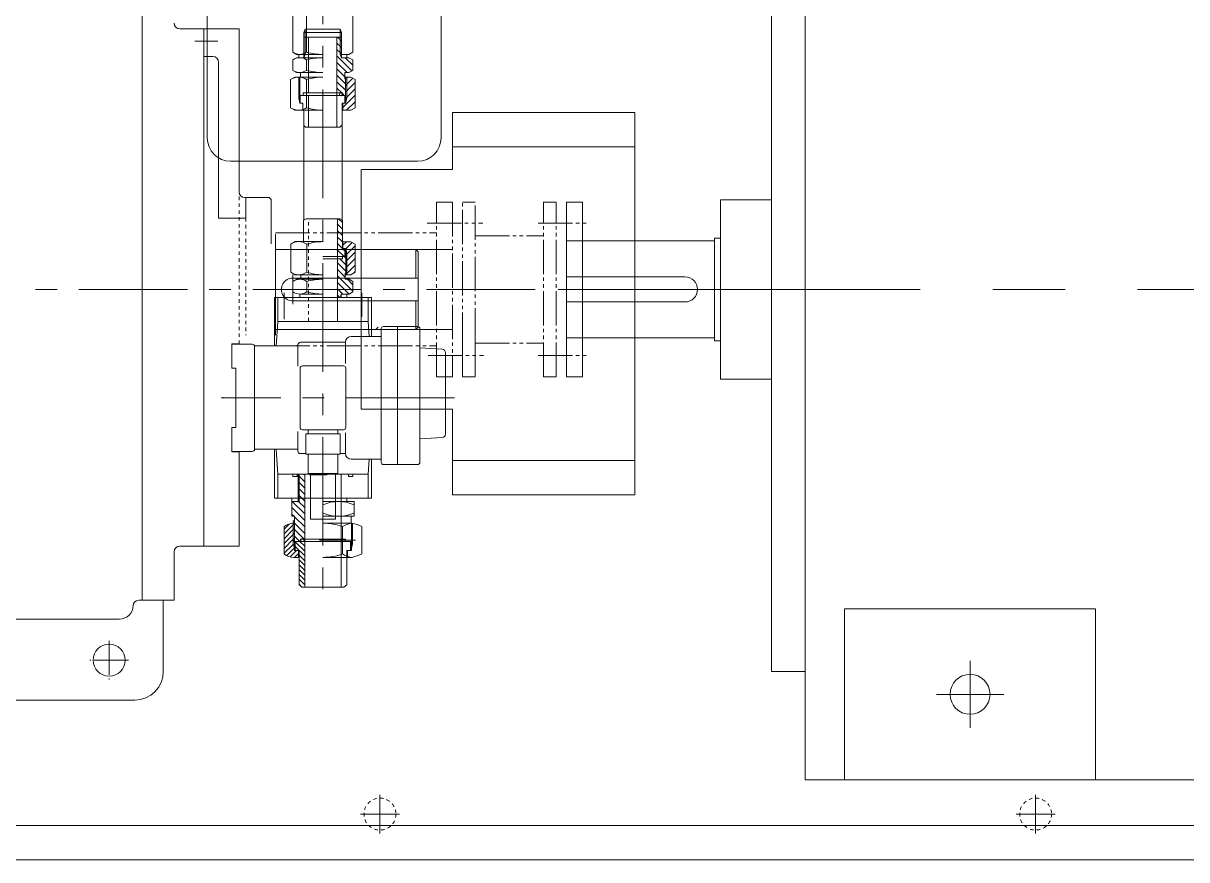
# Model space of a CAD drawing. Header units: inches. Extents: x 0 to 26418, y 0 to 20128.
# Drawn here: x 21042 to 22063, y 7151 to 7884 of the extents above; entities that cross this region are included whole.
import ezdxf

# ---------------------------------------------------------------- set-up
doc = ezdxf.new("R2010")
doc.units = ezdxf.units.IN
doc.header["$MEASUREMENT"] = 0
for name, pattern in [('CENTER', [50.8, 31.75, -6.35, 6.35, -6.35]), ('EB_DASH', [6, 3, -3]), ('EB_DASHDOT', [39, 30, -3, 3, -3]), ('EB_DASHDOTDOT', [45, 30, -3, 3, -3, 3, -3])]:
    doc.linetypes.add(name, pattern=pattern)
for name, color, linetype, lineweight in [('CAXA0', 7, 'Continuous', 5), ('CAXA1', 5, 'CENTER', 5), ('CAXAEB0', 7, 'Continuous', 5), ('CAXA中心线层', 5, 'CENTER', 5), ('CAXA尺寸线层', 3, 'Continuous', 5), ('CAXA细实线层', 7, 'Continuous', 5), ('CAXA虚线层', 96, 'EB_DASH', 5)]:
    doc.layers.add(name, color=color, linetype=linetype, lineweight=lineweight)

msp = doc.modelspace()

# ---------------------------------------------------------------- linework, layer by layer
at = {"color": 7, "lineweight": 5}
for p, q in [((21728.2, 8080.88), (21728.2, 7220.88)), ((21203.72, 8013.09), (21203.72, 7783.78)), ((21408.72, 8013.09), (21408.72, 7783.78)), ((21698.69, 7985.88), (21698.69, 7315.88)), ((21278.7, 7959.08), (21278.7, 7858.86)), ((21290.85, 7858.86), (21290.85, 7959.08)), ((21331.3, 7959.08), (21331.3, 7858.86)), ((21146.69, 7378.34), (21146.69, 7923.42)), ((21179.69, 7879.24), (21231.69, 7879.24)), ((21200.69, 7879.24), (21200.69, 7425.88)), ((21231.69, 7736.38), (21231.69, 7879.24)), ((21288.5, 7876.05), (21289.58, 7878.99)), ((21305, 7879.05), (21289.58, 7879.05)), ((21289.58, 7879.05), (21289.58, 7856.95)), ((21320.42, 7879.05), (21305, 7879.05)), ((21321.5, 7876.05), (21320.42, 7879.05)), ((21320.42, 7879.05), (21320.42, 7856.95)), ((21288.5, 7876.06), (21288.5, 7854.05)), ((21305, 7876.05), (21288.5, 7876.05)), ((21305, 7872.05), (21288.5, 7872.05)), ((21292.5, 7823.15), (21292.5, 7872.05)), ((21321.5, 7876.05), (21305, 7876.05)), ((21321.5, 7872.05), (21305, 7872.05)), ((21317.5, 7793.05), (21317.5, 7872.05)), ((21321.5, 7876.06), (21321.5, 7854.05)), ((21282, 7856.95), (21278.7, 7858.86)), ((21305, 7856.95), (21282, 7856.95)), ((21282, 7856.95), (21305, 7856.95)), ((21285.5, 7856.95), (21282, 7856.95)), ((21284, 7856.95), (21284, 7854.03)), ((21305, 7856.95), (21284, 7856.95)), ((21288.5, 7856.95), (21288.5, 7854.05)), ((21289.58, 7856.95), (21288.5, 7854.05)), ((21320.42, 7856.95), (21321.5, 7854.05)), ((21321.5, 7856.95), (21321.5, 7854.05)), ((21328, 7856.95), (21321.5, 7856.95)), ((21326, 7856.95), (21326, 7854.05)), ((21328, 7856.95), (21331.3, 7858.86)), ((21208.69, 7855.08), (21200.69, 7855.08)), ((21213.69, 7713.38), (21213.69, 7850.08)), ((21282, 7854.05), (21278.7, 7852.15)), ((21278.7, 7842.96), (21278.7, 7852.15)), ((21282, 7854.05), (21288.5, 7854.05)), ((21305, 7854.05), (21282, 7854.05)), ((21290.85, 7842.96), (21290.85, 7852.15)), ((21328, 7854.05), (21321.5, 7854.05)), ((21328, 7854.05), (21331.3, 7852.15)), ((21331.3, 7842.96), (21331.3, 7852.15)), ((21280.49, 7837.05), (21276.7, 7834.86)), ((21282, 7841.05), (21278.7, 7842.96)), ((21285.5, 7837.05), (21280.49, 7837.05)), ((21280.49, 7837.05), (21305, 7837.05)), ((21305, 7841.05), (21282, 7841.05)), ((21285.5, 7841.05), (21282, 7841.05)), ((21282, 7841.05), (21305, 7841.05)), ((21284, 7818.55), (21284, 7837.05)), ((21285, 7814.05), (21285, 7837.05)), ((21285.5, 7837.05), (21285.5, 7841.05)), ((21324.5, 7835.55), (21324.5, 7841.05)), ((21328, 7841.05), (21324.5, 7841.05)), ((21329.5, 7837.05), (21324.5, 7837.05)), ((21325, 7814.05), (21325, 7837.05)), ((21326, 7818.55), (21326, 7837.05)), ((21328, 7841.05), (21331.3, 7842.96)), ((21329.5, 7837.05), (21333.3, 7834.86)), ((21276.7, 7810.24), (21276.7, 7834.86)), ((21290.85, 7810.24), (21290.85, 7834.86)), ((21326, 7835.55), (21324.5, 7835.55)), ((21333.3, 7810.24), (21333.3, 7834.86)), ((21284, 7818.55), (21285, 7814.05)), ((21305, 7821.05), (21285, 7821.05)), ((21285.18, 7814.05), (21285.18, 7821.05)), ((21305, 7823.15), (21287.75, 7823.15)), ((21287.75, 7821.05), (21287.75, 7823.15)), ((21292.5, 7793.05), (21292.5, 7821.05)), ((21322.25, 7823.15), (21305, 7823.15)), ((21324.3, 7821.05), (21305, 7821.05)), ((21325, 7821.05), (21305, 7821.05)), ((21317.5, 7793.05), (21317.5, 7821.05)), ((21322.25, 7821.05), (21322.25, 7823.15)), ((21324.3, 7814.05), (21324.3, 7821.05)), ((21326, 7818.55), (21325, 7814.05)), ((21280.49, 7808.05), (21276.7, 7810.24)), ((21280.49, 7808.05), (21288, 7808.05)), ((21305, 7808.05), (21280.49, 7808.05)), ((21285, 7814.05), (21287.5, 7814.05)), ((21287.5, 7808.05), (21287.5, 7814.05)), ((21288.39, 7808.05), (21288.39, 7711.39)), ((21325, 7814.05), (21322, 7814.05)), ((21322.25, 7814.05), (21322, 7814.05)), ((21322, 7814.05), (21322, 7711.39)), ((21329.5, 7808.05), (21322, 7808.05)), ((21322.5, 7808.05), (21322.5, 7814.05)), ((21329.5, 7808.05), (21333.3, 7810.24)), ((21290, 7793.05), (21288.39, 7794.66)), ((21320, 7793.05), (21290, 7793.05)), ((21320, 7793.05), (21322, 7795.05)), ((21224.22, 7763.28), (21388.22, 7763.28)), ((21258.09, 7731.38), (21236.69, 7731.38)), ((21237.69, 7731.38), (21237.69, 7713.38)), ((21258.09, 7731.38), (21259.69, 7729.77)), ((21259.69, 7729.77), (21259.69, 7690.88)), ((21518.69, 7574.38), (21518.69, 7727.38)), ((21518.69, 7727.38), (21532.69, 7727.38)), ((21532.69, 7574.38), (21532.69, 7727.38)), ((21653.69, 7729.41), (21698.69, 7729.41)), ((21653.69, 7729.41), (21653.69, 7572.35)), ((21237.69, 7713.38), (21213.69, 7713.38)), ((21288.25, 7711.5), (21288.23, 7692.79)), ((21290.59, 7712.85), (21288.25, 7711.5)), ((21319.9, 7712.84), (21290.57, 7712.84)), ((21317.88, 7622.88), (21317.88, 7712.84)), ((21319.9, 7712.84), (21322.25, 7711.48)), ((21322.25, 7711.48), (21322.23, 7686.76)), ((21518.69, 7693.38), (21518.69, 7608.38)), ((21518.69, 7693.38), (21648.69, 7693.38)), ((21648.69, 7695.88), (21648.69, 7605.88)), ((21648.69, 7695.88), (21653.69, 7695.88)), ((21263.69, 7610.88), (21263.69, 7690.88)), ((21351.69, 7685.88), (21263.69, 7685.88)), ((21276.93, 7690.61), (21276.91, 7665.99)), ((21276.93, 7690.61), (21276.91, 7665.99)), ((21280.72, 7692.8), (21276.93, 7690.61)), ((21280.72, 7692.8), (21276.93, 7690.61)), ((21305.23, 7692.78), (21280.72, 7692.8)), ((21305.23, 7692.78), (21280.72, 7692.8)), ((21291.08, 7690.6), (21291.06, 7665.98)), ((21291.08, 7690.6), (21291.06, 7665.98)), ((21329.74, 7692.76), (21322.23, 7692.76)), ((21329.74, 7692.76), (21322.23, 7692.76)), ((21325.23, 7686.76), (21322.23, 7686.76)), ((21325.23, 7686.76), (21322.23, 7686.76)), ((21322.73, 7692.76), (21322.73, 7686.76)), ((21322.73, 7692.76), (21322.73, 7686.76)), ((21324.53, 7686.76), (21324.52, 7679.76)), ((21324.53, 7686.76), (21324.52, 7679.76)), ((21325.23, 7686.76), (21325.21, 7663.76)), ((21325.23, 7686.76), (21325.21, 7663.76)), ((21326.22, 7682.26), (21325.23, 7686.76)), ((21326.22, 7682.26), (21325.23, 7686.76)), ((21329.74, 7692.76), (21333.53, 7690.56)), ((21329.74, 7692.76), (21333.53, 7690.56)), ((21333.53, 7690.56), (21333.51, 7665.94)), ((21333.53, 7690.56), (21333.51, 7665.94)), ((21351.69, 7685.88), (21418.69, 7685.88)), ((21386.69, 7685.88), (21386.69, 7660.88)), ((21386.69, 7685.88), (21388.69, 7683.88)), ((21388.69, 7617.88), (21388.69, 7683.88)), ((21325.22, 7679.76), (21305.22, 7679.78)), ((21325.22, 7679.76), (21305.22, 7679.78)), ((21322.47, 7677.66), (21305.22, 7677.68)), ((21322.47, 7677.66), (21305.22, 7677.68)), ((21322.47, 7679.76), (21322.47, 7677.66)), ((21322.47, 7679.76), (21322.47, 7677.66)), ((21326.22, 7682.26), (21326.21, 7663.54)), ((21326.22, 7682.26), (21326.21, 7663.54)), ((21280.7, 7663.8), (21276.91, 7665.99)), ((21280.7, 7663.8), (21276.91, 7665.99)), ((21280.7, 7663.8), (21305.21, 7663.78)), ((21280.7, 7663.8), (21305.21, 7663.78)), ((21285.71, 7663.8), (21285.7, 7659.8)), ((21285.71, 7663.8), (21285.7, 7659.8)), ((21324.71, 7665.26), (21324.7, 7659.76)), ((21324.71, 7665.26), (21324.7, 7659.76)), ((21326.21, 7665.26), (21324.71, 7665.26)), ((21326.21, 7665.26), (21324.71, 7665.26)), ((21329.71, 7663.76), (21324.71, 7663.76)), ((21329.71, 7663.76), (21324.71, 7663.76)), ((21329.71, 7663.76), (21333.51, 7665.94)), ((21329.71, 7663.76), (21333.51, 7665.94)), ((21278.7, 7660.88), (21388.69, 7660.88)), ((21278.9, 7657.9), (21278.89, 7648.71)), ((21278.9, 7657.9), (21278.89, 7648.71)), ((21282.2, 7659.8), (21278.9, 7657.9)), ((21282.2, 7659.8), (21278.9, 7657.9)), ((21282.2, 7659.8), (21305.2, 7659.78)), ((21282.2, 7659.8), (21305.2, 7659.78)), ((21291.05, 7657.89), (21291.04, 7648.7)), ((21291.05, 7657.89), (21291.04, 7648.7)), ((21328.2, 7659.76), (21324.7, 7659.76)), ((21328.2, 7659.76), (21324.7, 7659.76)), ((21328.2, 7659.76), (21331.5, 7657.85)), ((21328.2, 7659.76), (21331.5, 7657.85)), ((21331.5, 7657.85), (21331.49, 7648.66)), ((21331.5, 7657.85), (21331.49, 7648.66)), ((21622.69, 7661.88), (21518.69, 7661.88)), ((21347.69, 7643.88), (21262.69, 7643.88)), ((21262.69, 7643.88), (21262.69, 7601.36)), ((21265.64, 7643.88), (21344.74, 7643.88)), ((21265.64, 7622.88), (21265.64, 7643.88)), ((21305.19, 7646.78), (21284.97, 7646.8)), ((21305.19, 7646.78), (21284.97, 7646.8)), ((21285.01, 7646.8), (21285.01, 7643.88)), ((21320.55, 7643.88), (21321.19, 7646.76)), ((21328.19, 7646.76), (21321.19, 7646.76)), ((21321.19, 7643.88), (21321.19, 7646.76)), ((21328.19, 7646.76), (21321.69, 7646.76)), ((21326.01, 7646.76), (21326.01, 7643.88)), ((21328.19, 7646.76), (21331.49, 7648.66)), ((21328.19, 7646.76), (21331.49, 7648.66)), ((21344.74, 7622.88), (21344.74, 7643.88)), ((21347.69, 7643.88), (21347.69, 7609.76)), ((21278.48, 7640.88), (21388.69, 7640.88)), ((21386.69, 7640.88), (21386.69, 7615.88)), ((21622.69, 7639.88), (21518.69, 7639.88)), ((21265.64, 7622.88), (21264.1, 7601.28)), ((21265.64, 7622.88), (21344.74, 7622.88)), ((21344.74, 7622.88), (21345.68, 7609.76)), ((21351.69, 7615.88), (21263.69, 7615.88)), ((21351.69, 7615.88), (21353.69, 7617.88)), ((21351.69, 7615.88), (21418.69, 7615.88)), ((21356.26, 7616.36), (21356.26, 7499.26)), ((21388.26, 7618.36), (21358.26, 7618.36)), ((21370.7, 7618.36), (21370.7, 7497.26)), ((21386.69, 7615.88), (21388.69, 7617.88)), ((21390.26, 7616.36), (21390.26, 7499.26)), ((21225.19, 7603.22), (21225.19, 7581.96)), ((21231.69, 7603.22), (21225.19, 7603.22)), ((21243.19, 7602.86), (21225.19, 7602.86)), ((21283.2, 7601.76), (21283.2, 7583.64)), ((21325, 7604.76), (21286.2, 7604.76)), ((21325, 7585.81), (21325, 7604.76)), ((21356.26, 7609.76), (21330, 7609.76)), ((21518.69, 7608.38), (21648.69, 7608.38)), ((21648.69, 7605.88), (21653.69, 7605.88)), ((21245.19, 7601.36), (21280.8, 7601.36)), ((21245.19, 7600.86), (21245.19, 7510.86)), ((21409.89, 7598.45), (21390.26, 7599.78)), ((21412.69, 7595.46), (21412.69, 7524.07)), ((21225.19, 7581.96), (21228.69, 7581.96)), ((21228.69, 7581.96), (21228.69, 7529.76)), ((21285.19, 7581.88), (21285.19, 7529.88)), ((21323.19, 7583.88), (21287.19, 7583.88)), ((21325.19, 7581.88), (21325.19, 7529.88)), ((21518.69, 7574.38), (21532.69, 7574.38)), ((21653.69, 7572.35), (21698.69, 7572.35)), ((21228.69, 7529.76), (21225.19, 7529.76)), ((21225.19, 7529.76), (21225.19, 7508.36)), ((21283.2, 7526.18), (21283.2, 7508.99)), ((21323.19, 7527.88), (21287.19, 7527.88)), ((21320.19, 7524.38), (21290.19, 7524.38)), ((21290.19, 7506.38), (21290.19, 7524.38)), ((21292.19, 7524.38), (21292.19, 7527.88)), ((21318.19, 7524.38), (21318.19, 7527.88)), ((21320.19, 7506.38), (21320.19, 7524.38)), ((21325, 7506.99), (21325, 7525.27)), ((21409.89, 7521.07), (21390.26, 7519.75)), ((21245.19, 7510.86), (21283.2, 7510.86)), ((21262.69, 7510.86), (21262.69, 7467.88)), ((21265.64, 7488.88), (21264.08, 7510.75)), ((21243.19, 7508.86), (21225.19, 7508.86)), ((21231.69, 7508.36), (21225.19, 7508.36)), ((21231.69, 7508.36), (21231.69, 7425.88)), ((21290.19, 7506.99), (21285.2, 7506.99)), ((21320.19, 7506.38), (21290.19, 7506.38)), ((21292.19, 7489.38), (21292.19, 7506.38)), ((21318.19, 7489.38), (21318.19, 7506.38)), ((21325, 7506.99), (21320.19, 7506.99)), ((21356.26, 7501.99), (21330, 7501.99)), ((21344.74, 7488.88), (21345.68, 7501.99)), ((21347.69, 7501.99), (21347.69, 7467.88)), ((21318.19, 7489.38), (21292.19, 7489.38)), ((21294.19, 7449.38), (21294.19, 7489.38)), ((21316.19, 7449.38), (21316.19, 7489.38)), ((21358.26, 7497.26), (21388.26, 7497.26)), ((21265.64, 7488.88), (21265.64, 7467.88)), ((21265.64, 7488.88), (21344.74, 7488.88)), ((21278.89, 7488.88), (21278.89, 7486.88)), ((21278.89, 7486.88), (21282.69, 7486.88)), ((21282.69, 7488.88), (21282.69, 7486.88)), ((21283.37, 7464.98), (21283.37, 7488.88)), ((21284.19, 7464.98), (21284.19, 7488.88)), ((21289.19, 7488.88), (21289.19, 7389.98)), ((21293.79, 7488.38), (21308.79, 7488.38)), ((21321.19, 7488.88), (21321.19, 7389.98)), ((21327.69, 7488.88), (21327.69, 7486.88)), ((21331.49, 7486.88), (21327.69, 7486.88)), ((21331.49, 7488.88), (21331.49, 7486.88)), ((21344.74, 7488.88), (21344.74, 7467.88)), ((21347.69, 7467.88), (21262.69, 7467.88)), ((21265.64, 7467.88), (21284.19, 7467.88)), ((21277.91, 7467.88), (21277.91, 7451.98)), ((21277.91, 7464.98), (21284.19, 7464.98)), ((21277.91, 7464.98), (21284.19, 7464.98)), ((21305.19, 7467.88), (21344.74, 7467.88)), ((21305.19, 7464.98), (21332.47, 7464.98)), ((21326.19, 7467.88), (21326.19, 7464.98)), ((21332.47, 7464.98), (21332.47, 7451.98)), ((21277.91, 7451.98), (21280.29, 7451.98)), ((21280.29, 7421.98), (21280.29, 7451.98)), ((21316.19, 7449.38), (21294.19, 7449.38)), ((21305.19, 7451.98), (21332.47, 7451.98)), ((21329.85, 7445.98), (21329.85, 7451.98)), ((21271.19, 7418.98), (21271.19, 7442.98)), ((21279.19, 7445.97), (21279.19, 7447.98)), ((21279.19, 7447.98), (21280.29, 7447.98)), ((21279.19, 7427.9), (21279.19, 7445.97)), ((21279.57, 7445.98), (21280.29, 7445.98)), ((21305.19, 7445.98), (21330.82, 7445.98)), ((21322.44, 7442.98), (21322.44, 7418.98)), ((21330.09, 7421.98), (21330.09, 7445.98)), ((21331.19, 7427.9), (21331.19, 7445.97)), ((21339.19, 7418.98), (21339.19, 7442.98)), ((21280.29, 7429.98), (21279.19, 7431.08)), ((21280.29, 7429.98), (21305.19, 7429.98)), ((21280.94, 7421.98), (21280.94, 7429.98)), ((21285.44, 7429.98), (21285.44, 7431.95)), ((21285.44, 7431.95), (21305.19, 7431.95)), ((21302.19, 7430.98), (21333.82, 7430.98)), ((21324.94, 7431.95), (21305.19, 7431.95)), ((21330.09, 7429.98), (21305.19, 7429.98)), ((21324.94, 7429.98), (21324.94, 7431.95)), ((21329.44, 7421.98), (21329.44, 7429.98)), ((21174.69, 7378.34), (21174.69, 7420.88)), ((21231.69, 7425.88), (21179.69, 7425.88)), ((21180.69, 7425.88), (21180.69, 7425.86)), ((21279.19, 7427.9), (21280.29, 7423.67)), ((21280.29, 7421.98), (21284.19, 7421.98)), ((21283.69, 7415.98), (21283.69, 7421.98)), ((21284.19, 7391.98), (21284.19, 7421.98)), ((21330.09, 7421.98), (21326.19, 7421.98)), ((21326.19, 7415.98), (21326.19, 7421.98)), ((21326.69, 7415.98), (21326.69, 7421.98)), ((21331.19, 7427.9), (21330.09, 7423.67)), ((21279.57, 7415.98), (21284.19, 7415.98)), ((21305.19, 7415.98), (21330.82, 7415.98)), ((21326.19, 7391.98), (21326.19, 7415.98)), ((21284.19, 7391.98), (21286.99, 7389.98)), ((21286.99, 7389.98), (21323.39, 7389.98)), ((21326.19, 7391.98), (21323.39, 7389.98)), ((21143.69, 7378.34), (21174.69, 7378.34)), ((21165.19, 7315.88), (21165.19, 7378.34)), ((21762.69, 7370.88), (21982.69, 7370.88)), ((21762.69, 7220.88), (21762.69, 7370.88)), ((21982.69, 7220.88), (21982.69, 7370.88)), ((21126.7, 7361.88), (20708.19, 7361.88)), ((21698.69, 7315.88), (21728.2, 7315.88)), ((20710.19, 7290.88), (21140.19, 7290.88)), ((23568.69, 7220.88), (21728.2, 7220.88)), ((20655.2, 7180.88), (23205.2, 7180.88)), ((20655.2, 7150.88), (23205.2, 7150.88))]:
    msp.add_line(p, q, dxfattribs=at)
for centre, radius in [((21320.93, 7822.07), 1.32), ((21287.19, 7430.99), 1.48), ((21117.69, 7325.88), 14), ((21872.69, 7295.88), 17.5)]:
    msp.add_circle(centre, radius, dxfattribs=at)
for centre, radius, start, end in [((21179.69, 7884.24), 5, 180, 270), ((21284.77, 7867.59), 10.64, 235.17482, 304.82518), ((21305, 7910.45), 53.5, 254.66283, 270), ((21208.69, 7850.08), 5, 0, 90), ((21284.77, 7843.42), 10.64, 55.17482, 124.82518), ((21305, 7800.56), 53.5, 90, 105.33717), ((21283.77, 7824.53), 12.53, 55.61575, 124.38425), ((21284.77, 7851.69), 10.64, 235.17482, 304.82518), ((21305, 7894.55), 53.5, 254.66283, 270), ((21305, 7790.23), 46.83, 90, 107.58795), ((21283.77, 7820.58), 12.53, 235.61575, 304.38425), ((21305, 7854.88), 46.83, 252.41205, 270), ((21224.22, 7783.78), 20.5, 180, 270), ((21388.22, 7783.78), 20.5, 270, 0), ((21236.69, 7736.38), 5, 180, 270), ((21284, 7680.27), 12.53, 55.56432, 124.33281), ((21284, 7680.27), 12.53, 55.56432, 124.33281), ((21305.19, 7645.95), 46.83, 89.94857, 107.53652), ((21305.19, 7645.95), 46.83, 89.94857, 107.53652), ((21283.99, 7676.33), 12.53, 235.56432, 304.33281), ((21283.99, 7676.33), 12.53, 235.56432, 304.33281), ((21305.25, 7710.61), 46.83, 252.36061, 269.94857), ((21305.25, 7710.61), 46.83, 252.36061, 269.94857), ((21278.7, 7650.88), 10, 90, 271.25871), ((21284.97, 7649.16), 10.64, 55.12338, 124.77375), ((21284.97, 7649.16), 10.64, 55.12338, 124.77375), ((21305.15, 7606.28), 53.5, 89.94857, 105.28574), ((21305.15, 7606.28), 53.5, 89.94857, 105.28574), ((21622.69, 7650.88), 11, 270, 90), ((21284.98, 7657.43), 10.64, 235.12338, 304.77375), ((21284.98, 7657.43), 10.64, 235.12338, 304.77375), ((21305.24, 7700.28), 53.5, 254.61139, 269.94857), ((21305.24, 7700.28), 53.5, 254.61139, 269.94857), ((21358.26, 7616.36), 2, 90, 180), ((21388.26, 7616.36), 2, 0, 90), ((21243.19, 7600.86), 2, 0, 90), ((21280.8, 7604.36), 3, 269.99983, 334.32111), ((21286.2, 7601.76), 3, 90, 154.32067), ((21330, 7604.76), 5, 90, 180), ((21409.69, 7595.46), 3, 0, 86.13391), ((21287.19, 7581.88), 2, 90, 180), ((21323.19, 7581.88), 2, 0, 90), ((21287.19, 7529.88), 2, 180, 270), ((21323.19, 7529.88), 2, 270, 360), ((21409.69, 7524.07), 3, 273.86609, 360), ((21243.19, 7510.86), 2, 270, 0), ((21285.2, 7508.99), 2, 180, 270), ((21330, 7506.99), 5, 180, 270), ((21358.26, 7499.26), 2, 180, 270), ((21388.26, 7499.26), 2, 270, 360), ((21318.83, 7432.47), 32.51, 65.1914, 114.8086), ((21318.83, 7484.49), 32.51, 245.1914, 294.8086), ((21279.57, 7432.79), 13.19, 90, 129.41595), ((21305.19, 7394.88), 51.09, 70.26839, 90), ((21334.35, 7424.21), 22.22, 101.67763, 122.40169), ((21317.16, 7394.72), 53.05, 65.47075, 75.08309), ((21179.69, 7420.88), 5, 90, 180), ((21279.57, 7429.17), 13.19, 230.58404, 270), ((21305.19, 7467.07), 51.09, 270, 289.73161), ((21334.35, 7437.74), 22.22, 237.59831, 258.32237), ((21317.16, 7467.24), 53.05, 284.91691, 294.52925), ((21143.69, 7373.34), 5, 89.99999, 178.15931), ((21126.7, 7373.88), 12, 270, 360), ((21140.19, 7315.88), 25, 270, 360)]:
    msp.add_arc(centre, radius, start, end, dxfattribs=at)
at = {"layer": 'CAXA0', "color": 7, "linetype": 'Continuous', "lineweight": 5}
for p, q in [((21317.5, 7866.93), (21320.5, 7863.93)), ((21318.03, 7872.05), (21320.5, 7869.58)), ((21320.5, 7869.58), (21321.5, 7868.58)), ((21317.5, 7861.27), (21320.5, 7858.27)), ((21320.5, 7863.93), (21321.5, 7862.93)), ((21320.5, 7858.27), (21321.5, 7857.27)), ((21317.5, 7855.62), (21330.57, 7842.54)), ((21317.5, 7849.96), (21326.4, 7841.05)), ((21324.72, 7854.05), (21331.3, 7847.48)), ((21317.5, 7844.3), (21324.5, 7837.31)), ((21317.5, 7838.65), (21325, 7831.15)), ((21326.65, 7837.05), (21326, 7836.4)), ((21317.5, 7832.99), (21325, 7825.49)), ((21317.5, 7827.33), (21321.65, 7823.18)), ((21325.15, 7835.55), (21325, 7835.4)), ((21326, 7830.74), (21325, 7829.74)), ((21331.28, 7836.03), (21326, 7830.74)), ((21333.3, 7832.39), (21326, 7825.09)), ((21333.3, 7826.73), (21326, 7819.43)), ((21322.25, 7822.59), (21323.78, 7821.05)), ((21333.3, 7821.07), (21322.5, 7810.27)), ((21326, 7825.09), (21325, 7824.09)), ((21326, 7819.43), (21325, 7818.43)), ((21333.3, 7815.42), (21325.93, 7808.05)), ((21317.75, 7708.29), (21322.24, 7703.79)), ((21318.86, 7712.84), (21322.25, 7709.44)), ((21317.75, 7702.63), (21322.24, 7698.14)), ((21317.75, 7696.97), (21322.23, 7692.49)), ((21317.75, 7691.32), (21322.23, 7686.84)), ((21317.75, 7685.66), (21323.65, 7679.76)), ((21322.3, 7686.76), (21324.52, 7684.54)), ((21325.75, 7692.76), (21322.73, 7689.75)), ((21325.75, 7692.76), (21322.73, 7689.75)), ((21325.26, 7686.62), (21325.23, 7686.59)), ((21325.26, 7686.62), (21325.23, 7686.59)), ((21330.79, 7692.15), (21325.26, 7686.62)), ((21330.79, 7692.15), (21325.26, 7686.62)), ((21333.53, 7689.23), (21326.22, 7681.93)), ((21333.53, 7689.23), (21326.22, 7681.93)), ((21333.52, 7683.57), (21326.22, 7676.28)), ((21333.52, 7683.57), (21326.22, 7676.28)), ((21317.75, 7680), (21317.99, 7679.77)), ((21317.75, 7674.35), (21325.21, 7666.89)), ((21320.09, 7677.67), (21325.21, 7672.54)), ((21323.65, 7679.76), (21325.22, 7678.19)), ((21326.22, 7681.93), (21325.22, 7680.93)), ((21326.22, 7681.93), (21325.22, 7680.93)), ((21326.22, 7676.28), (21325.22, 7675.28)), ((21326.22, 7676.28), (21325.22, 7675.28)), ((21333.52, 7677.91), (21326.21, 7670.62)), ((21333.52, 7677.91), (21326.21, 7670.62)), ((21317.75, 7668.69), (21324.7, 7661.74)), ((21317.75, 7663.03), (21331.49, 7649.29)), ((21326.21, 7670.62), (21325.21, 7669.62)), ((21326.21, 7670.62), (21325.21, 7669.62)), ((21333.51, 7672.25), (21326.21, 7664.96)), ((21333.51, 7672.25), (21326.21, 7664.96)), ((21333.51, 7666.6), (21331.96, 7665.05)), ((21333.51, 7666.6), (21331.96, 7665.05)), ((21317.75, 7657.38), (21328.3, 7646.82)), ((21326.68, 7659.76), (21331.5, 7654.94)), ((21317.75, 7651.72), (21322.71, 7646.76)), ((21317.75, 7646.06), (21319.93, 7643.88)), ((21289.19, 7482.29), (21284.19, 7487.28)), ((21289.19, 7476.63), (21284.19, 7481.63)), ((21289.19, 7487.95), (21288.26, 7488.88)), ((21289.19, 7470.97), (21284.19, 7475.97)), ((21286.63, 7467.88), (21284.19, 7470.31)), ((21289.19, 7448.35), (21277.91, 7459.62)), ((21289.19, 7454), (21278.22, 7464.98)), ((21289.19, 7459.66), (21283.87, 7464.98)), ((21289.19, 7465.32), (21286.63, 7467.88)), ((21279.9, 7451.98), (21277.91, 7453.97)), ((21289.19, 7442.69), (21280.29, 7451.59)), ((21275.87, 7445.45), (21271.19, 7440.77)), ((21279.19, 7444.53), (21271.19, 7436.53)), ((21279.19, 7440.29), (21271.19, 7432.29)), ((21280.29, 7445.63), (21279.19, 7444.53)), ((21280.29, 7441.39), (21279.19, 7440.29)), ((21289.19, 7437.03), (21280.29, 7445.93)), ((21288.62, 7431.95), (21280.29, 7440.27)), ((21279.19, 7436.04), (21271.19, 7428.04)), ((21279.19, 7431.8), (21271.19, 7423.8)), ((21280.29, 7437.14), (21279.19, 7436.04)), ((21280.29, 7432.9), (21279.19, 7431.8)), ((21284.93, 7429.98), (21280.29, 7434.62)), ((21280.94, 7429.72), (21289.19, 7421.47)), ((21284.93, 7429.98), (21289.19, 7425.72)), ((21289.17, 7429.98), (21289.19, 7429.96)), ((21279.26, 7427.63), (21271.19, 7419.56)), ((21280.14, 7424.26), (21273.39, 7417.51)), ((21282.1, 7421.98), (21276.47, 7416.35)), ((21283.69, 7419.33), (21280.34, 7415.98)), ((21280.94, 7425.48), (21289.19, 7417.23)), ((21284.19, 7417.99), (21289.19, 7412.99)), ((21284.19, 7413.75), (21289.19, 7408.75)), ((21284.19, 7409.5), (21289.19, 7404.5)), ((21284.19, 7405.26), (21289.19, 7400.26)), ((21284.19, 7401.02), (21289.19, 7396.02)), ((21284.19, 7396.78), (21289.19, 7391.78)), ((21284.19, 7392.53), (21286.75, 7389.98))]:
    msp.add_line(p, q, dxfattribs=at)
at = {"layer": 'CAXA1', "linetype": 'CENTER', "lineweight": 5, "ltscale": 3}
for p, q in [((21305.19, 8131.09), (21305.19, 7376.66)), ((21491.23, 7650.88), (18343.9, 7650.88)), ((21420.54, 7555.88), (21216.06, 7555.88)), ((21355.19, 7173.88), (21355.19, 7207.88)), ((21930.19, 7173.88), (21930.19, 7207.88)), ((21372.19, 7190.88), (21338.19, 7190.88)), ((21947.19, 7190.88), (21913.19, 7190.88))]:
    msp.add_line(p, q, dxfattribs=at)
at = {"layer": 'CAXA1', "linetype": 'CENTER', "lineweight": 5, "ltscale": 10}
for p, q in [((21511.56, 7650.88), (23650.01, 7650.88)), ((21872.69, 7325.36), (21872.69, 7266.4)), ((21843.21, 7295.88), (21902.17, 7295.88))]:
    msp.add_line(p, q, dxfattribs=at)
at = {"layer": 'CAXAEB0', "color": 7, "linetype": 'EB_DASHDOTDOT', "lineweight": 5}
for p, q in [((21404.69, 7727.38), (21418.69, 7727.38)), ((21404.69, 7574.39), (21404.69, 7727.38)), ((21418.69, 7727.38), (21418.69, 7574.39)), ((21427.69, 7600.63), (21427.69, 7727.38)), ((21427.69, 7727.38), (21438.69, 7727.38)), ((21438.69, 7604.38), (21438.69, 7727.38)), ((21498.69, 7574.38), (21498.69, 7727.38)), ((21498.69, 7727.38), (21509.69, 7727.38)), ((21509.69, 7574.38), (21509.69, 7727.38)), ((21263.69, 7700.38), (21404.69, 7700.38)), ((21263.69, 7690.88), (21263.69, 7699.38)), ((21438.69, 7697.88), (21498.69, 7697.88)), ((21427.69, 7574.38), (21427.69, 7618.38)), ((21438.69, 7574.39), (21438.69, 7604.38)), ((21438.69, 7603.88), (21498.69, 7603.88)), ((21263.69, 7601.35), (21404.69, 7601.35)), ((21404.69, 7574.39), (21418.69, 7574.39)), ((21427.69, 7574.38), (21438.69, 7574.38)), ((21498.69, 7574.38), (21509.69, 7574.38))]:
    msp.add_line(p, q, dxfattribs=at)
at = {"layer": 'CAXAEB0', "color": 7, "lineweight": 5}
msp.add_line((21321.82, 7622.88), (21288.57, 7622.88), dxfattribs=at)
at = {"layer": 'CAXAEB0', "color": 7, "linetype": 'Continuous', "lineweight": 5}
for p in [(21146.69, 7650.88), (21146.69, 7650.88), (21217.69, 7555.88), (21217.69, 7555.88)]:
    msp.add_point(p, dxfattribs=at)
at = {"layer": 'CAXA中心线层', "linetype": 'EB_DASHDOT', "lineweight": 5}
for p, q in [((21213.1, 7868.58), (21192.85, 7868.58)), ((21278.7, 7663.88), (21278.7, 7637.88)), ((21271.19, 7648.03), (21271.19, 7624.7)), ((21339.19, 7648.03), (21339.19, 7627.15)), ((21117.69, 7342.88), (21117.69, 7308.88)), ((21134.69, 7325.88), (21100.69, 7325.88))]:
    msp.add_line(p, q, dxfattribs=at)
at = {"layer": 'CAXA中心线层', "linetype": 'EB_DASHDOTDOT', "lineweight": 5}
for p, q in [((21396.66, 7708.89), (21445.53, 7708.89)), ((21494.07, 7708.89), (21538.03, 7708.89)), ((21397.39, 7592.87), (21446.09, 7592.87)), ((21494.07, 7592.87), (21538.03, 7592.87))]:
    msp.add_line(p, q, dxfattribs=at)
at = {"layer": 'CAXA尺寸线层', "color": 7, "lineweight": 5}
for p, q in [((21338.69, 7755.88), (21418.69, 7755.89)), ((21338.69, 7755.89), (21418.69, 7755.89)), ((21338.69, 7755.88), (21338.69, 7545.88)), ((21338.69, 7545.88), (21418.69, 7545.89))]:
    msp.add_line(p, q, dxfattribs=at)
at = {"layer": 'CAXA细实线层', "color": 7, "linetype": 'Continuous', "lineweight": 5}
msp.add_line((21200.69, 7861.08), (21200.69, 7879.24), dxfattribs=at)
at = {"layer": 'CAXA细实线层', "color": 7, "lineweight": 5}
for p, q in [((21418.69, 7805.9), (21578.69, 7805.9)), ((21418.69, 7805.9), (21418.69, 7755.89)), ((21578.69, 7470.88), (21578.69, 7805.9)), ((21418.69, 7775.9), (21578.69, 7775.9)), ((21418.69, 7545.89), (21418.69, 7470.88)), ((21578.69, 7500.88), (21418.69, 7500.88)), ((21578.69, 7470.88), (21418.69, 7470.88))]:
    msp.add_line(p, q, dxfattribs=at)
at = {"layer": 'CAXA虚线层', "color": 7, "linetype": 'EB_DASH', "lineweight": 5}
for p, q in [((21231.69, 7603.22), (21231.69, 7736.38)), ((21237.69, 7713.38), (21237.69, 7610.88)), ((21292.48, 7622.88), (21292.48, 7712.84))]:
    msp.add_line(p, q, dxfattribs=at)
for centre in [(21355.19, 7190.88), (21930.19, 7190.88)]:
    msp.add_circle(centre, 14, dxfattribs=at)

doc.saveas('drawing.dxf')
